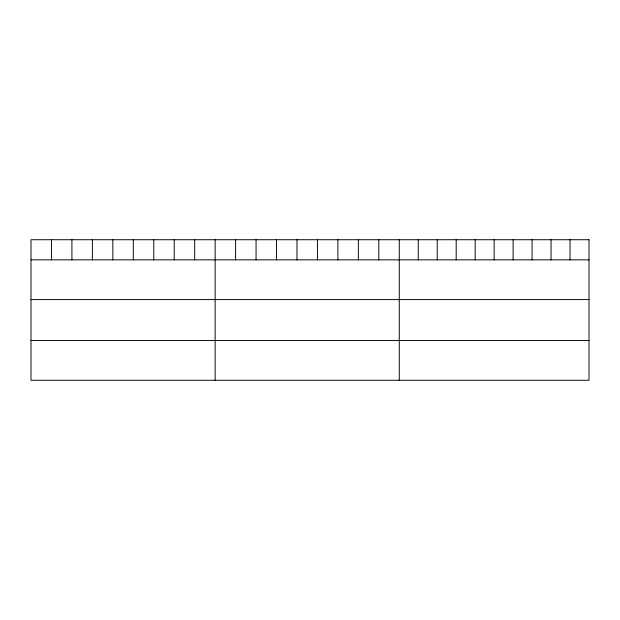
<?xml version="1.0" encoding="UTF-8"?>
<svg xmlns="http://www.w3.org/2000/svg" width="620" height="620" viewBox="0 0 620 620"><rect width="100%" height="100%" fill="white"/><g stroke="black" fill="none" stroke-linecap="round" stroke-linejoin="round"><path stroke-width="0.93" d="M31 259.85L589 259.85M31 299.592L589 299.592M31 340.535L589 340.535M570.028 239.723L570.028 259.85M551.056 239.723L551.056 259.85M532.084 239.723L532.084 259.85M513.112 239.723L513.112 259.85M494.14 239.723L494.14 259.85M475.168 239.723L475.168 259.85M456.196 239.723L456.196 259.85M437.224 239.723L437.224 259.85M418.252 239.723L418.252 259.85M399.28 239.723L399.28 380.277M378.82 239.723L378.82 259.85M358.36 239.723L358.36 259.85M337.9 239.723L337.9 259.85M317.44 239.723L317.44 259.85M296.98 239.723L296.98 259.85M276.52 239.723L276.52 259.85M256.06 239.723L256.06 259.85M235.6 239.723L235.6 259.85M215.14 239.723L215.14 380.277M194.68 239.723L194.68 259.85M174.22 239.723L174.22 259.85M153.76 239.723L153.76 259.85M133.3 239.723L133.3 259.85M112.84 239.723L112.84 259.85M92.38 239.723L92.38 259.85M71.92 239.723L71.92 259.85M51.46 239.723L51.46 259.85M589 239.723L31 239.723L31 380.277L589 380.277L589 239.723"/></g></svg>
